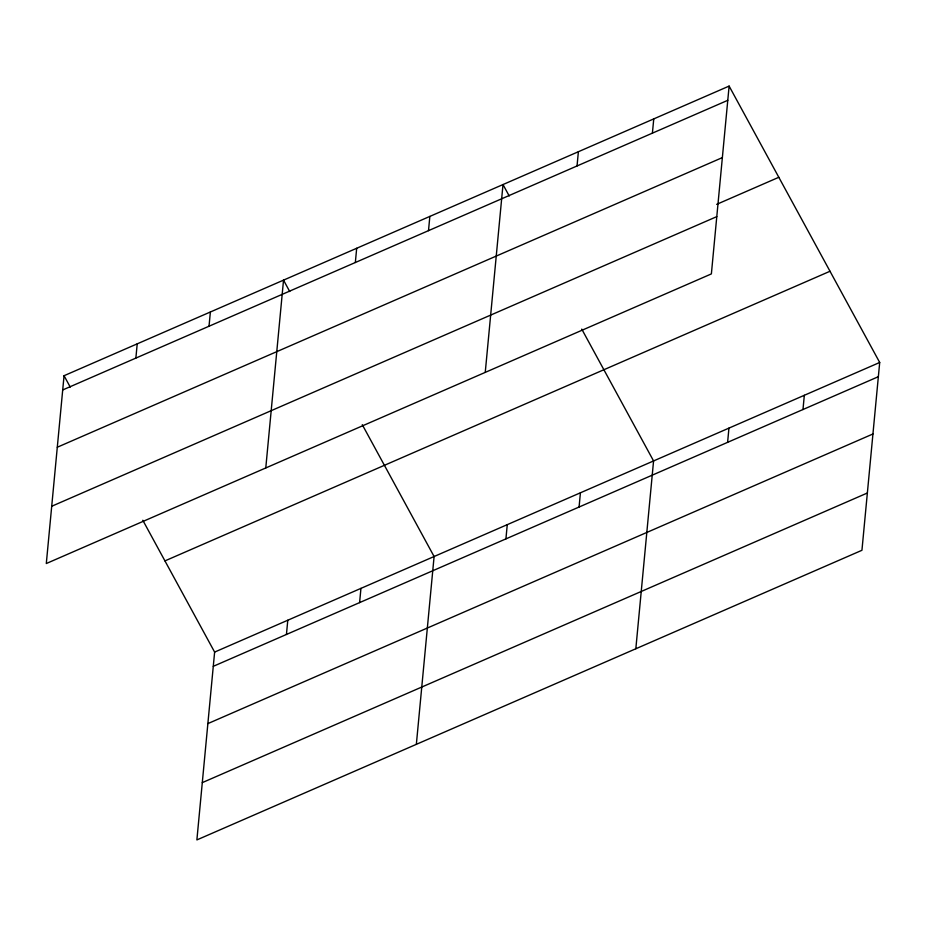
<?xml version="1.0" encoding="UTF-8"?>
<svg xmlns="http://www.w3.org/2000/svg" width="926" height="926" viewBox="0 0 926 926"><rect width="100%" height="100%" fill="white"/><g stroke="black" fill="none" stroke-linecap="round" stroke-linejoin="round"><path stroke-width="1.39" d="M64.056 375.713L46.3 563.529L711.376 273.911L729.121 86.083L64.056 375.713L70.26 387.114M135.867 358.084L137.21 343.859M209.021 326.23L210.376 311.993M142.801 520.25L214.624 652.089L196.879 839.917L861.944 550.287L879.7 362.471L729.121 86.083M265.774 467.954L283.53 280.138L289.734 291.54M286.435 634.46L287.789 620.235M355.341 262.509L356.684 248.284M359.601 602.606L360.943 588.369M428.495 230.655L429.849 216.418M416.353 744.33L434.097 556.514L362.274 424.675M485.247 372.379L503.003 184.563L509.207 195.965M505.92 538.886L507.263 524.66M577.037 165.974L578.38 151.737M579.074 507.031L580.417 492.794M652.402 133.147L653.756 118.91M635.826 648.756L653.571 460.94L581.748 329.1M727.605 442.35L728.947 428.113M802.981 409.524L804.324 395.286M62.713 389.95L727.778 100.321M57.296 447.235L722.361 157.605M716.666 204.357L778.812 177.294M51.717 506.256L716.782 216.626M164.944 560.89L830.009 271.26M214.624 652.089L879.7 362.471M213.281 666.326L878.357 376.697M207.864 723.611L872.94 433.981M202.285 782.632L867.361 493.002"/></g></svg>
